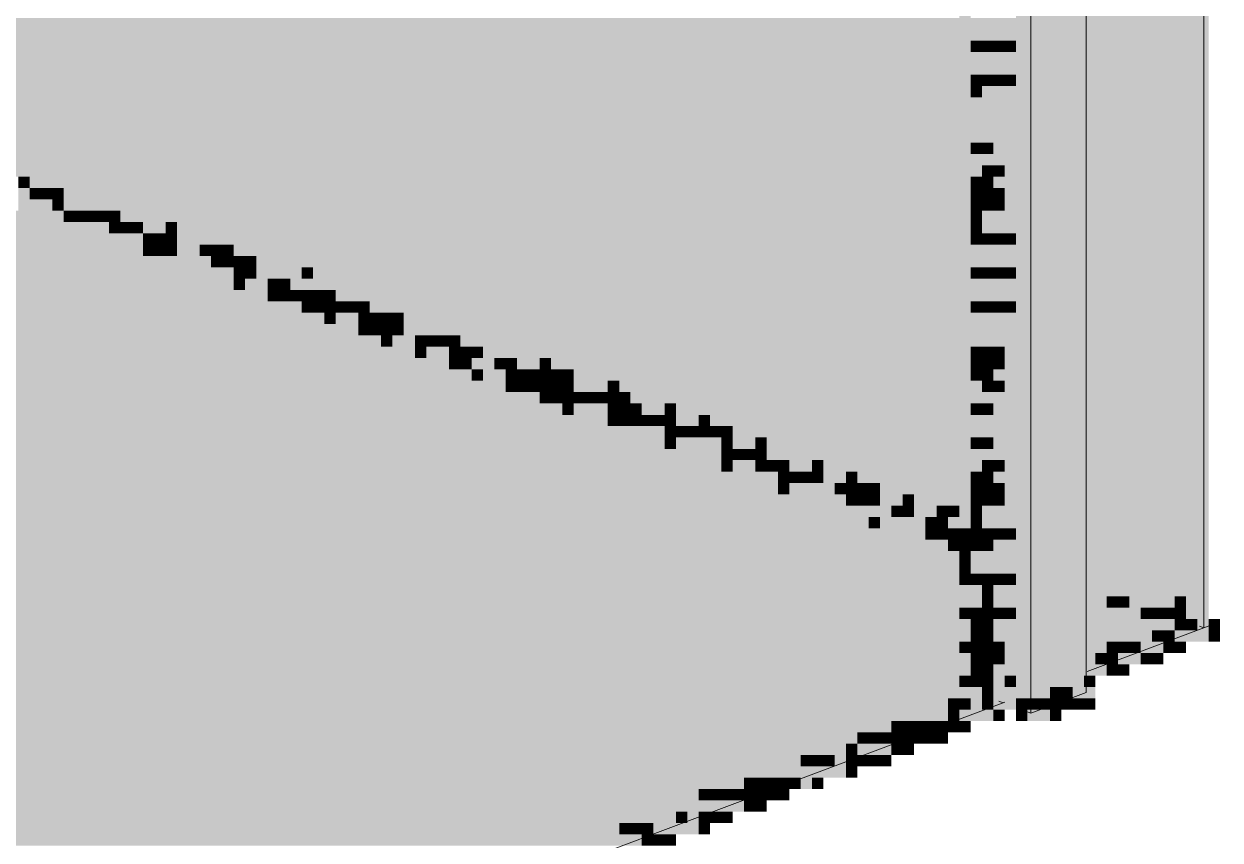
# Paper-space layout '03 3D Building and Roof' of a CAD drawing. Header units: millimetres. Extents: x 5 to 415, y 5 to 292.
# Drawn here: x 195.83 to 213.91, y 75.74 to 88.08 of the extents above; entities that cross this region are included whole.
import ezdxf

# ---------------------------------------------------------------- set-up
doc = ezdxf.new("R2010")
doc.units = ezdxf.units.MM
doc.layers.add('EXISTING', color=7, linetype='Continuous')
doc.layers.add('IMAGES', color=7, linetype='Continuous')

# ---------------------------------------------------------------- blocks, each defined once
blk = doc.blocks.new('SHEET_03')
at = {"layer": 'EXISTING', "color": 250, "lineweight": 9}
for p, q in [((213.659, 103.716), (213.659, 78.951)), ((211.881, 77.973), (211.881, 102.738)), ((211.048, 95.303), (211.048, 77.661)), ((211.899, 78.292), (213.825, 79.014)), ((213.825, 79.014), (213.763, 79.037)), ((213.659, 78.951), (213.597, 78.975)), ((211.881, 77.973), (211.048, 77.661)), ((96.251, 34.97), (210.656, 77.827)), ((210.631, 77.817), (210.562, 77.843)), ((211.048, 77.661), (210.84, 77.739))]:
    blk.add_line(p, q, dxfattribs=at)
at = {"layer": 'IMAGES', "color": 7}
for points in [[(213.393, 79.086), (213.564, 79.086), (213.393, 103.6), (213.564, 103.6)], [(213.564, 78.914), (213.736, 78.914), (213.564, 103.6), (213.736, 103.6)], [(212.193, 79.771), (213.393, 79.771), (212.193, 102.743), (213.393, 102.743)], [(211.851, 79.6), (212.022, 79.6), (211.851, 102.571), (212.022, 102.571)], [(212.022, 79.771), (212.193, 79.771), (212.022, 102.571), (212.193, 102.571)], [(211.165, 77.886), (211.337, 77.886), (211.165, 95.2), (211.337, 95.2)], [(210.822, 78.057), (210.994, 78.057), (210.822, 95.029), (210.994, 95.029)], [(210.994, 77.886), (211.165, 77.886), (210.994, 95.029), (211.165, 95.029)], [(211.337, 78.057), (211.679, 78.057), (211.337, 95.029), (211.679, 95.029)], [(211.679, 78.057), (211.851, 78.057), (211.679, 95.029), (211.851, 95.029)], [(209.966, 80.629), (210.137, 80.629), (209.966, 94.857), (210.137, 94.857)], [(192.487, 88), (209.966, 88), (192.487, 88.171), (209.966, 88.171)], [(210.137, 87.829), (210.308, 87.829), (210.137, 88.171), (210.308, 88.171)], [(210.308, 87.829), (210.48, 87.829), (210.308, 88.171), (210.48, 88.171)], [(210.48, 87.829), (210.822, 87.829), (210.48, 88.171), (210.822, 88.171)], [(192.315, 87.829), (209.966, 87.829), (192.315, 88), (209.966, 88)], [(191.801, 87.657), (209.966, 87.657), (191.801, 87.829), (209.966, 87.829)], [(210.137, 87.657), (210.308, 87.657), (210.137, 87.829), (210.308, 87.829)], [(210.308, 87.657), (210.48, 87.657), (210.308, 87.829), (210.48, 87.829)], [(210.48, 87.657), (210.651, 87.657), (210.48, 87.829), (210.651, 87.829)], [(210.651, 87.657), (210.822, 87.657), (210.651, 87.829), (210.822, 87.829)], [(191.458, 87.486), (209.966, 87.486), (191.458, 87.657), (209.966, 87.657)], [(210.137, 87.314), (210.308, 87.314), (210.137, 87.657), (210.308, 87.657)], [(210.308, 87.314), (210.48, 87.314), (210.308, 87.657), (210.48, 87.657)], [(210.48, 87.314), (210.822, 87.314), (210.48, 87.657), (210.822, 87.657)], [(191.973, 87.314), (209.966, 87.314), (191.973, 87.486), (209.966, 87.486)], [(192.315, 87.143), (209.966, 87.143), (192.315, 87.314), (209.966, 87.314)], [(192.829, 86.971), (209.966, 86.971), (192.829, 87.143), (209.966, 87.143)], [(210.137, 87.143), (210.308, 87.143), (210.137, 87.314), (210.308, 87.314)], [(210.137, 86.971), (210.308, 86.971), (210.137, 87.143), (210.308, 87.143)], [(210.308, 87.143), (210.48, 87.143), (210.308, 87.314), (210.48, 87.314)], [(210.308, 86.629), (210.48, 86.629), (210.308, 87.143), (210.48, 87.143)], [(210.48, 87.143), (210.651, 87.143), (210.48, 87.314), (210.651, 87.314)], [(210.48, 86.629), (210.822, 86.629), (210.48, 87.143), (210.822, 87.143)], [(210.651, 87.143), (210.822, 87.143), (210.651, 87.314), (210.822, 87.314)], [(193.172, 86.8), (209.966, 86.8), (193.172, 86.971), (209.966, 86.971)], [(210.137, 86.629), (210.308, 86.629), (210.137, 86.971), (210.308, 86.971)], [(193.686, 86.629), (209.966, 86.629), (193.686, 86.8), (209.966, 86.8)], [(194.2, 86.457), (209.966, 86.457), (194.2, 86.629), (209.966, 86.629)], [(210.137, 86.286), (210.308, 86.286), (210.137, 86.629), (210.308, 86.629)], [(210.308, 86.286), (210.48, 86.286), (210.308, 86.629), (210.48, 86.629)], [(210.48, 86.286), (210.651, 86.286), (210.48, 86.629), (210.651, 86.629)], [(210.651, 86.286), (210.822, 86.286), (210.651, 86.629), (210.822, 86.629)], [(194.543, 86.286), (209.966, 86.286), (194.543, 86.457), (209.966, 86.457)], [(195.057, 86.114), (209.966, 86.114), (195.057, 86.286), (209.966, 86.286)], [(210.137, 86.114), (210.308, 86.114), (210.137, 86.286), (210.308, 86.286)], [(210.308, 86.114), (210.48, 86.114), (210.308, 86.286), (210.48, 86.286)], [(210.48, 86.114), (210.822, 86.114), (210.48, 86.286), (210.822, 86.286)], [(195.571, 85.943), (209.966, 85.943), (195.571, 86.114), (209.966, 86.114)], [(210.137, 85.771), (210.308, 85.771), (210.137, 86.114), (210.308, 86.114)], [(210.308, 85.943), (210.651, 85.943), (210.308, 86.114), (210.651, 86.114)], [(210.651, 85.771), (210.822, 85.771), (210.651, 86.114), (210.822, 86.114)], [(195.571, 85.771), (195.914, 85.771), (195.571, 85.943), (195.914, 85.943)], [(195.914, 85.771), (209.966, 85.771), (195.914, 85.943), (209.966, 85.943)], [(210.308, 85.771), (210.48, 85.771), (210.308, 85.943), (210.48, 85.943)], [(210.48, 85.771), (210.651, 85.771), (210.48, 85.943), (210.651, 85.943)], [(195.743, 85.6), (195.914, 85.6), (195.743, 85.771), (195.914, 85.771)], [(195.914, 85.6), (196.428, 85.6), (195.914, 85.771), (196.428, 85.771)], [(196.428, 85.6), (209.966, 85.6), (196.428, 85.771), (209.966, 85.771)], [(210.137, 85.6), (210.308, 85.6), (210.137, 85.771), (210.308, 85.771)], [(210.308, 85.6), (210.48, 85.6), (210.308, 85.771), (210.48, 85.771)], [(210.48, 85.6), (210.822, 85.6), (210.48, 85.771), (210.822, 85.771)], [(195.743, 85.257), (195.914, 85.257), (195.743, 85.6), (195.914, 85.6)], [(195.914, 85.429), (196.085, 85.429), (195.914, 85.6), (196.085, 85.6)], [(196.085, 85.429), (196.257, 85.429), (196.085, 85.6), (196.257, 85.6)], [(196.257, 85.429), (196.428, 85.429), (196.257, 85.6), (196.428, 85.6)], [(196.428, 85.429), (196.771, 85.429), (196.428, 85.6), (196.771, 85.6)], [(196.771, 85.429), (209.966, 85.429), (196.771, 85.6), (209.966, 85.6)], [(210.137, 85.429), (210.308, 85.429), (210.137, 85.6), (210.308, 85.6)], [(210.308, 85.429), (210.48, 85.429), (210.308, 85.6), (210.48, 85.6)], [(210.48, 85.429), (210.651, 85.429), (210.48, 85.6), (210.651, 85.6)], [(210.651, 85.257), (210.822, 85.257), (210.651, 85.6), (210.822, 85.6)], [(195.914, 85.257), (196.257, 85.257), (195.914, 85.429), (196.257, 85.429)], [(196.257, 85.257), (196.428, 85.257), (196.257, 85.429), (196.428, 85.429)], [(196.428, 85.257), (196.771, 85.257), (196.428, 85.429), (196.771, 85.429)], [(196.771, 85.257), (197.285, 85.257), (196.771, 85.429), (197.285, 85.429)], [(197.285, 85.257), (209.966, 85.257), (197.285, 85.429), (209.966, 85.429)], [(210.137, 85.257), (210.308, 85.257), (210.137, 85.429), (210.308, 85.429)], [(210.308, 85.257), (210.48, 85.257), (210.308, 85.429), (210.48, 85.429)], [(210.48, 85.257), (210.651, 85.257), (210.48, 85.429), (210.651, 85.429)], [(185.118, 85.086), (196.428, 85.086), (185.118, 85.257), (196.428, 85.257)], [(196.428, 85.086), (196.599, 85.086), (196.428, 85.257), (196.599, 85.257)], [(196.599, 85.086), (196.771, 85.086), (196.599, 85.257), (196.771, 85.257)], [(196.771, 85.086), (196.942, 85.086), (196.771, 85.257), (196.942, 85.257)], [(196.942, 85.086), (197.113, 85.086), (196.942, 85.257), (197.113, 85.257)], [(197.113, 85.086), (197.285, 85.086), (197.113, 85.257), (197.285, 85.257)], [(197.285, 85.086), (197.627, 85.086), (197.285, 85.257), (197.627, 85.257)], [(197.627, 85.086), (197.97, 85.086), (197.627, 85.257), (197.97, 85.257)], [(197.97, 85.086), (209.966, 85.086), (197.97, 85.257), (209.966, 85.257)], [(210.137, 85.086), (210.308, 85.086), (210.137, 85.257), (210.308, 85.257)], [(210.308, 84.914), (210.48, 84.914), (210.308, 85.257), (210.48, 85.257)], [(210.48, 84.914), (210.822, 84.914), (210.48, 85.257), (210.822, 85.257)], [(184.775, 84.914), (196.771, 84.914), (184.775, 85.086), (196.771, 85.086)], [(196.771, 84.914), (197.113, 84.914), (196.771, 85.086), (197.113, 85.086)], [(197.113, 84.914), (197.285, 84.914), (197.113, 85.086), (197.285, 85.086)], [(197.285, 84.914), (197.456, 84.914), (197.285, 85.086), (197.456, 85.086)], [(197.456, 84.914), (197.627, 84.914), (197.456, 85.086), (197.627, 85.086)], [(197.627, 84.914), (197.97, 84.914), (197.627, 85.086), (197.97, 85.086)], [(197.97, 84.914), (198.142, 84.914), (197.97, 85.086), (198.142, 85.086)], [(198.142, 84.914), (209.966, 84.914), (198.142, 85.086), (209.966, 85.086)], [(210.137, 84.914), (210.308, 84.914), (210.137, 85.086), (210.308, 85.086)], [(184.261, 84.743), (197.285, 84.743), (184.261, 84.914), (197.285, 84.914)], [(197.285, 84.743), (197.627, 84.743), (197.285, 84.914), (197.627, 84.914)], [(197.627, 84.743), (197.799, 84.743), (197.627, 84.914), (197.799, 84.914)], [(197.799, 84.743), (197.97, 84.743), (197.799, 84.914), (197.97, 84.914)], [(197.97, 84.743), (198.142, 84.743), (197.97, 84.914), (198.142, 84.914)], [(198.142, 84.743), (198.827, 84.743), (198.142, 84.914), (198.827, 84.914)], [(198.827, 84.743), (209.966, 84.743), (198.827, 84.914), (209.966, 84.914)], [(210.137, 84.743), (210.308, 84.743), (210.137, 84.914), (210.308, 84.914)], [(210.308, 84.743), (210.48, 84.743), (210.308, 84.914), (210.48, 84.914)], [(210.48, 84.743), (210.651, 84.743), (210.48, 84.914), (210.651, 84.914)], [(210.651, 84.743), (210.822, 84.743), (210.651, 84.914), (210.822, 84.914)], [(183.747, 84.571), (197.627, 84.571), (183.747, 84.743), (197.627, 84.743)], [(197.627, 84.571), (197.799, 84.571), (197.627, 84.743), (197.799, 84.743)], [(197.799, 84.571), (197.97, 84.571), (197.799, 84.743), (197.97, 84.743)], [(197.97, 84.571), (198.142, 84.571), (197.97, 84.743), (198.142, 84.743)], [(198.142, 84.571), (198.484, 84.571), (198.142, 84.743), (198.484, 84.743)], [(198.484, 84.571), (198.656, 84.571), (198.484, 84.743), (198.656, 84.743)], [(198.656, 84.571), (198.827, 84.571), (198.656, 84.743), (198.827, 84.743)], [(198.827, 84.571), (198.998, 84.571), (198.827, 84.743), (198.998, 84.743)], [(198.998, 84.571), (209.966, 84.571), (198.998, 84.743), (209.966, 84.743)], [(210.137, 84.4), (210.308, 84.4), (210.137, 84.743), (210.308, 84.743)], [(210.308, 84.4), (210.48, 84.4), (210.308, 84.743), (210.48, 84.743)], [(210.48, 84.4), (210.822, 84.4), (210.48, 84.743), (210.822, 84.743)], [(183.404, 84.4), (198.142, 84.4), (183.404, 84.571), (198.142, 84.571)], [(198.142, 84.4), (198.656, 84.4), (198.142, 84.571), (198.656, 84.571)], [(198.656, 84.4), (198.827, 84.4), (198.656, 84.571), (198.827, 84.571)], [(198.827, 84.4), (198.998, 84.4), (198.827, 84.571), (198.998, 84.571)], [(198.998, 84.4), (199.17, 84.4), (198.998, 84.571), (199.17, 84.571)], [(199.17, 84.4), (199.341, 84.4), (199.17, 84.571), (199.341, 84.571)], [(199.341, 84.4), (199.684, 84.4), (199.341, 84.571), (199.684, 84.571)], [(199.684, 84.4), (209.966, 84.4), (199.684, 84.571), (209.966, 84.571)], [(182.89, 84.229), (198.656, 84.229), (182.89, 84.4), (198.656, 84.4)], [(198.656, 84.229), (198.998, 84.229), (198.656, 84.4), (198.998, 84.4)], [(198.998, 84.229), (199.17, 84.229), (198.998, 84.4), (199.17, 84.4)], [(199.17, 84.229), (199.341, 84.229), (199.17, 84.4), (199.341, 84.4)], [(199.341, 84.229), (199.684, 84.229), (199.341, 84.4), (199.684, 84.4)], [(199.684, 84.229), (200.027, 84.229), (199.684, 84.4), (200.027, 84.4)], [(200.027, 84.229), (200.198, 84.229), (200.027, 84.4), (200.198, 84.4)], [(200.198, 84.229), (209.966, 84.229), (200.198, 84.4), (209.966, 84.4)], [(210.137, 84.229), (210.308, 84.229), (210.137, 84.4), (210.308, 84.4)], [(210.308, 84.229), (210.48, 84.229), (210.308, 84.4), (210.48, 84.4)], [(210.48, 84.229), (210.651, 84.229), (210.48, 84.4), (210.651, 84.4)], [(210.651, 84.229), (210.822, 84.229), (210.651, 84.4), (210.822, 84.4)], [(182.376, 84.057), (198.998, 84.057), (182.376, 84.229), (198.998, 84.229)], [(198.998, 84.057), (199.17, 84.057), (198.998, 84.229), (199.17, 84.229)], [(199.17, 84.057), (199.512, 84.057), (199.17, 84.229), (199.512, 84.229)], [(199.512, 84.057), (199.684, 84.057), (199.512, 84.229), (199.684, 84.229)], [(199.684, 84.057), (199.855, 84.057), (199.684, 84.229), (199.855, 84.229)], [(199.855, 84.057), (200.198, 84.057), (199.855, 84.229), (200.198, 84.229)], [(200.198, 84.057), (200.541, 84.057), (200.198, 84.229), (200.541, 84.229)], [(200.541, 84.057), (209.966, 84.057), (200.541, 84.229), (209.966, 84.229)], [(210.137, 83.886), (210.308, 83.886), (210.137, 84.229), (210.308, 84.229)], [(210.308, 83.886), (210.48, 83.886), (210.308, 84.229), (210.48, 84.229)], [(210.48, 83.886), (210.822, 83.886), (210.48, 84.229), (210.822, 84.229)], [(181.348, 83.714), (200.027, 83.714), (181.348, 83.886), (200.027, 83.886)], [(182.033, 83.886), (199.512, 83.886), (182.033, 84.057), (199.512, 84.057)], [(199.512, 83.886), (199.684, 83.886), (199.512, 84.057), (199.684, 84.057)], [(199.684, 83.886), (199.855, 83.886), (199.684, 84.057), (199.855, 84.057)], [(199.855, 83.886), (200.027, 83.886), (199.855, 84.057), (200.027, 84.057)], [(200.027, 83.886), (200.198, 83.886), (200.027, 84.057), (200.198, 84.057)], [(200.027, 83.714), (200.198, 83.714), (200.027, 83.886), (200.198, 83.886)], [(200.198, 83.886), (200.369, 83.886), (200.198, 84.057), (200.369, 84.057)], [(200.198, 83.714), (200.369, 83.714), (200.198, 83.886), (200.369, 83.886)], [(200.369, 83.886), (200.541, 83.886), (200.369, 84.057), (200.541, 84.057)], [(200.369, 83.714), (200.541, 83.714), (200.369, 83.886), (200.541, 83.886)], [(200.541, 83.886), (201.055, 83.886), (200.541, 84.057), (201.055, 84.057)], [(200.541, 83.714), (200.712, 83.714), (200.541, 83.886), (200.712, 83.886)], [(200.712, 83.714), (200.883, 83.714), (200.712, 83.886), (200.883, 83.886)], [(200.883, 83.714), (201.055, 83.714), (200.883, 83.886), (201.055, 83.886)], [(201.055, 83.886), (209.966, 83.886), (201.055, 84.057), (209.966, 84.057)], [(201.055, 83.714), (201.397, 83.714), (201.055, 83.886), (201.397, 83.886)], [(201.397, 83.714), (209.966, 83.714), (201.397, 83.886), (209.966, 83.886)], [(210.137, 83.714), (210.308, 83.714), (210.137, 83.886), (210.308, 83.886)], [(210.308, 83.714), (210.48, 83.714), (210.308, 83.886), (210.48, 83.886)], [(210.48, 83.714), (210.651, 83.714), (210.48, 83.886), (210.651, 83.886)], [(210.651, 83.714), (210.822, 83.714), (210.651, 83.886), (210.822, 83.886)], [(181.177, 83.543), (200.369, 83.543), (181.177, 83.714), (200.369, 83.714)], [(200.369, 83.543), (200.541, 83.543), (200.369, 83.714), (200.541, 83.714)], [(200.541, 83.543), (200.883, 83.543), (200.541, 83.714), (200.883, 83.714)], [(200.883, 83.543), (201.055, 83.543), (200.883, 83.714), (201.055, 83.714)], [(201.055, 83.543), (201.226, 83.543), (201.055, 83.714), (201.226, 83.714)], [(201.226, 83.543), (201.397, 83.543), (201.226, 83.714), (201.397, 83.714)], [(201.397, 83.543), (201.569, 83.543), (201.397, 83.714), (201.569, 83.714)], [(201.569, 83.543), (201.912, 83.543), (201.569, 83.714), (201.912, 83.714)], [(201.912, 83.543), (209.966, 83.543), (201.912, 83.714), (209.966, 83.714)], [(210.137, 83.2), (210.308, 83.2), (210.137, 83.714), (210.308, 83.714)], [(210.308, 83.2), (210.48, 83.2), (210.308, 83.714), (210.48, 83.714)], [(210.48, 83.2), (210.822, 83.2), (210.48, 83.714), (210.822, 83.714)], [(180.491, 83.371), (200.883, 83.371), (180.491, 83.543), (200.883, 83.543)], [(200.883, 83.371), (201.055, 83.371), (200.883, 83.543), (201.055, 83.543)], [(201.055, 83.371), (201.226, 83.371), (201.055, 83.543), (201.226, 83.543)], [(201.226, 83.371), (201.397, 83.371), (201.226, 83.543), (201.397, 83.543)], [(201.397, 83.371), (201.569, 83.371), (201.397, 83.543), (201.569, 83.543)], [(201.569, 83.371), (201.912, 83.371), (201.569, 83.543), (201.912, 83.543)], [(201.912, 83.371), (202.426, 83.371), (201.912, 83.543), (202.426, 83.543)], [(202.426, 83.371), (209.966, 83.371), (202.426, 83.543), (209.966, 83.543)], [(180.148, 83.2), (201.226, 83.2), (180.148, 83.371), (201.226, 83.371)], [(201.226, 83.2), (201.397, 83.2), (201.226, 83.371), (201.397, 83.371)], [(201.397, 83.2), (201.74, 83.2), (201.397, 83.371), (201.74, 83.371)], [(201.74, 83.2), (201.912, 83.2), (201.74, 83.371), (201.912, 83.371)], [(201.912, 83.2), (202.083, 83.2), (201.912, 83.371), (202.083, 83.371)], [(202.083, 83.2), (202.254, 83.2), (202.083, 83.371), (202.254, 83.371)], [(202.254, 83.2), (202.426, 83.2), (202.254, 83.371), (202.426, 83.371)], [(202.426, 83.2), (202.768, 83.2), (202.426, 83.371), (202.768, 83.371)], [(202.768, 83.2), (209.966, 83.2), (202.768, 83.371), (209.966, 83.371)], [(179.634, 83.029), (201.74, 83.029), (179.634, 83.2), (201.74, 83.2)], [(201.74, 83.029), (201.912, 83.029), (201.74, 83.2), (201.912, 83.2)], [(201.912, 83.029), (202.254, 83.029), (201.912, 83.2), (202.254, 83.2)], [(202.254, 83.029), (202.426, 83.029), (202.254, 83.2), (202.426, 83.2)], [(202.426, 83.029), (202.597, 83.029), (202.426, 83.2), (202.597, 83.2)], [(202.597, 83.029), (202.768, 83.029), (202.597, 83.2), (202.768, 83.2)], [(202.768, 83.029), (203.282, 83.029), (202.768, 83.2), (203.282, 83.2)], [(203.282, 83.029), (209.966, 83.029), (203.282, 83.2), (209.966, 83.2)], [(210.137, 83.029), (210.308, 83.029), (210.137, 83.2), (210.308, 83.2)], [(210.308, 83.029), (210.48, 83.029), (210.308, 83.2), (210.48, 83.2)], [(210.48, 83.029), (210.651, 83.029), (210.48, 83.2), (210.651, 83.2)], [(210.651, 82.857), (210.822, 82.857), (210.651, 83.2), (210.822, 83.2)], [(179.12, 82.857), (202.254, 82.857), (179.12, 83.029), (202.254, 83.029)], [(202.254, 82.857), (202.426, 82.857), (202.254, 83.029), (202.426, 83.029)], [(202.426, 82.857), (202.597, 82.857), (202.426, 83.029), (202.597, 83.029)], [(202.597, 82.857), (202.94, 82.857), (202.597, 83.029), (202.94, 83.029)], [(202.94, 82.857), (203.111, 82.857), (202.94, 83.029), (203.111, 83.029)], [(203.111, 82.857), (203.282, 82.857), (203.111, 83.029), (203.282, 83.029)], [(203.282, 82.857), (203.625, 82.857), (203.282, 83.029), (203.625, 83.029)], [(203.625, 82.857), (203.797, 82.857), (203.625, 83.029), (203.797, 83.029)], [(203.797, 82.857), (209.966, 82.857), (203.797, 83.029), (209.966, 83.029)], [(210.137, 82.857), (210.308, 82.857), (210.137, 83.029), (210.308, 83.029)], [(210.308, 82.857), (210.48, 82.857), (210.308, 83.029), (210.48, 83.029)], [(210.48, 82.857), (210.651, 82.857), (210.48, 83.029), (210.651, 83.029)], [(178.778, 82.686), (202.597, 82.686), (178.778, 82.857), (202.597, 82.857)], [(202.597, 82.686), (202.768, 82.686), (202.597, 82.857), (202.768, 82.857)], [(202.768, 82.686), (203.111, 82.686), (202.768, 82.857), (203.111, 82.857)], [(203.111, 82.686), (203.282, 82.686), (203.111, 82.857), (203.282, 82.857)], [(203.282, 82.686), (203.454, 82.686), (203.282, 82.857), (203.454, 82.857)], [(203.454, 82.686), (203.625, 82.686), (203.454, 82.857), (203.625, 82.857)], [(203.625, 82.686), (203.797, 82.686), (203.625, 82.857), (203.797, 82.857)], [(203.797, 82.686), (203.968, 82.686), (203.797, 82.857), (203.968, 82.857)], [(203.968, 82.686), (204.139, 82.686), (203.968, 82.857), (204.139, 82.857)], [(204.139, 82.686), (209.966, 82.686), (204.139, 82.857), (209.966, 82.857)], [(210.137, 82.686), (210.308, 82.686), (210.137, 82.857), (210.308, 82.857)], [(210.308, 82.686), (210.48, 82.686), (210.308, 82.857), (210.48, 82.857)], [(210.48, 82.686), (210.822, 82.686), (210.48, 82.857), (210.822, 82.857)], [(178.263, 82.514), (203.111, 82.514), (178.263, 82.686), (203.111, 82.686)], [(203.111, 82.514), (203.282, 82.514), (203.111, 82.686), (203.282, 82.686)], [(203.282, 82.514), (203.454, 82.514), (203.282, 82.686), (203.454, 82.686)], [(203.454, 82.514), (203.625, 82.514), (203.454, 82.686), (203.625, 82.686)], [(203.625, 82.514), (203.797, 82.514), (203.625, 82.686), (203.797, 82.686)], [(203.797, 82.514), (203.968, 82.514), (203.797, 82.686), (203.968, 82.686)], [(203.968, 82.514), (204.139, 82.514), (203.968, 82.686), (204.139, 82.686)], [(204.139, 82.514), (204.653, 82.514), (204.139, 82.686), (204.653, 82.686)], [(204.653, 82.514), (204.825, 82.514), (204.653, 82.686), (204.825, 82.686)], [(204.825, 82.514), (209.966, 82.514), (204.825, 82.686), (209.966, 82.686)], [(210.137, 82.343), (210.308, 82.343), (210.137, 82.686), (210.308, 82.686)], [(210.308, 82.514), (210.48, 82.514), (210.308, 82.686), (210.48, 82.686)], [(210.48, 82.514), (210.651, 82.514), (210.48, 82.686), (210.651, 82.686)], [(210.651, 82.343), (210.822, 82.343), (210.651, 82.686), (210.822, 82.686)], [(177.749, 82.343), (203.625, 82.343), (177.749, 82.514), (203.625, 82.514)], [(203.625, 82.343), (203.797, 82.343), (203.625, 82.514), (203.797, 82.514)], [(203.797, 82.343), (203.968, 82.343), (203.797, 82.514), (203.968, 82.514)], [(203.968, 82.343), (204.139, 82.343), (203.968, 82.514), (204.139, 82.514)], [(204.139, 82.343), (204.311, 82.343), (204.139, 82.514), (204.311, 82.514)], [(204.311, 82.343), (204.482, 82.343), (204.311, 82.514), (204.482, 82.514)], [(204.482, 82.343), (204.653, 82.343), (204.482, 82.514), (204.653, 82.514)], [(204.653, 82.343), (204.825, 82.343), (204.653, 82.514), (204.825, 82.514)], [(204.825, 82.343), (204.996, 82.343), (204.825, 82.514), (204.996, 82.514)], [(204.996, 82.343), (209.966, 82.343), (204.996, 82.514), (209.966, 82.514)], [(210.308, 82.343), (210.651, 82.343), (210.308, 82.514), (210.651, 82.514)], [(177.407, 82.171), (203.968, 82.171), (177.407, 82.343), (203.968, 82.343)], [(203.968, 82.171), (204.139, 82.171), (203.968, 82.343), (204.139, 82.343)], [(204.139, 82.171), (204.653, 82.171), (204.139, 82.343), (204.653, 82.343)], [(204.653, 82.171), (204.825, 82.171), (204.653, 82.343), (204.825, 82.343)], [(204.825, 82.171), (204.996, 82.171), (204.825, 82.343), (204.996, 82.343)], [(204.996, 82.171), (205.167, 82.171), (204.996, 82.343), (205.167, 82.343)], [(205.167, 82.171), (205.51, 82.171), (205.167, 82.343), (205.51, 82.343)], [(205.51, 82.171), (205.682, 82.171), (205.51, 82.343), (205.682, 82.343)], [(205.682, 82.171), (209.966, 82.171), (205.682, 82.343), (209.966, 82.343)], [(210.137, 82.171), (210.308, 82.171), (210.137, 82.343), (210.308, 82.343)], [(210.308, 82.171), (210.48, 82.171), (210.308, 82.343), (210.48, 82.343)], [(210.48, 82.171), (210.822, 82.171), (210.48, 82.343), (210.822, 82.343)], [(176.893, 82), (204.653, 82), (176.893, 82.171), (204.653, 82.171)], [(204.653, 82), (204.825, 82), (204.653, 82.171), (204.825, 82.171)], [(204.825, 82), (204.996, 82), (204.825, 82.171), (204.996, 82.171)], [(204.996, 82), (205.167, 82), (204.996, 82.171), (205.167, 82.171)], [(205.167, 82), (205.339, 82), (205.167, 82.171), (205.339, 82.171)], [(205.339, 82), (205.51, 82), (205.339, 82.171), (205.51, 82.171)], [(205.51, 82), (205.682, 82), (205.51, 82.171), (205.682, 82.171)], [(205.682, 82), (206.024, 82), (205.682, 82.171), (206.024, 82.171)], [(206.024, 82), (206.196, 82), (206.024, 82.171), (206.196, 82.171)], [(206.196, 82), (209.966, 82), (206.196, 82.171), (209.966, 82.171)], [(210.137, 81.829), (210.308, 81.829), (210.137, 82.171), (210.308, 82.171)], [(210.308, 81.829), (210.48, 81.829), (210.308, 82.171), (210.48, 82.171)], [(210.48, 81.829), (210.651, 81.829), (210.48, 82.171), (210.651, 82.171)], [(210.651, 81.829), (210.822, 81.829), (210.651, 82.171), (210.822, 82.171)], [(176.55, 81.829), (204.825, 81.829), (176.55, 82), (204.825, 82)], [(204.825, 81.829), (205.167, 81.829), (204.825, 82), (205.167, 82)], [(205.167, 81.829), (205.51, 81.829), (205.167, 82), (205.51, 82)], [(205.51, 81.829), (205.682, 81.829), (205.51, 82), (205.682, 82)], [(205.682, 81.829), (205.853, 81.829), (205.682, 82), (205.853, 82)], [(205.853, 81.829), (206.024, 81.829), (205.853, 82), (206.024, 82)], [(206.024, 81.829), (206.196, 81.829), (206.024, 82), (206.196, 82)], [(206.196, 81.829), (206.367, 81.829), (206.196, 82), (206.367, 82)], [(206.367, 81.829), (206.538, 81.829), (206.367, 82), (206.538, 82)], [(206.538, 81.829), (209.966, 81.829), (206.538, 82), (209.966, 82)], [(176.036, 81.657), (205.51, 81.657), (176.036, 81.829), (205.51, 81.829)], [(205.51, 81.657), (205.682, 81.657), (205.51, 81.829), (205.682, 81.829)], [(205.682, 81.657), (206.024, 81.657), (205.682, 81.829), (206.024, 81.829)], [(206.024, 81.657), (206.367, 81.657), (206.024, 81.829), (206.367, 81.829)], [(206.367, 81.657), (206.538, 81.657), (206.367, 81.829), (206.538, 81.829)], [(206.538, 81.657), (206.881, 81.657), (206.538, 81.829), (206.881, 81.829)], [(206.881, 81.657), (207.052, 81.657), (206.881, 81.829), (207.052, 81.829)], [(207.052, 81.657), (209.966, 81.657), (207.052, 81.829), (209.966, 81.829)], [(210.137, 81.657), (210.308, 81.657), (210.137, 81.829), (210.308, 81.829)], [(210.308, 81.657), (210.48, 81.657), (210.308, 81.829), (210.48, 81.829)], [(210.48, 81.657), (210.822, 81.657), (210.48, 81.829), (210.822, 81.829)], [(175.35, 81.486), (206.024, 81.486), (175.35, 81.657), (206.024, 81.657)], [(206.024, 81.486), (206.367, 81.486), (206.024, 81.657), (206.367, 81.657)], [(206.367, 81.486), (206.538, 81.486), (206.367, 81.657), (206.538, 81.657)], [(206.538, 81.486), (206.71, 81.486), (206.538, 81.657), (206.71, 81.657)], [(206.71, 81.486), (206.881, 81.486), (206.71, 81.657), (206.881, 81.657)], [(206.881, 81.486), (207.052, 81.486), (206.881, 81.657), (207.052, 81.657)], [(207.052, 81.486), (207.395, 81.486), (207.052, 81.657), (207.395, 81.657)], [(207.395, 81.486), (209.966, 81.486), (207.395, 81.657), (209.966, 81.657)], [(210.137, 81.314), (210.308, 81.314), (210.137, 81.657), (210.308, 81.657)], [(210.308, 81.486), (210.651, 81.486), (210.308, 81.657), (210.651, 81.657)], [(210.651, 81.314), (210.822, 81.314), (210.651, 81.657), (210.822, 81.657)], [(175.179, 81.314), (206.367, 81.314), (175.179, 81.486), (206.367, 81.486)], [(206.367, 81.314), (206.538, 81.314), (206.367, 81.486), (206.538, 81.486)], [(206.538, 81.314), (206.881, 81.314), (206.538, 81.486), (206.881, 81.486)], [(206.881, 81.314), (207.052, 81.314), (206.881, 81.486), (207.052, 81.486)], [(207.052, 81.314), (207.224, 81.314), (207.052, 81.486), (207.224, 81.486)], [(207.224, 81.314), (207.395, 81.314), (207.224, 81.486), (207.395, 81.486)], [(207.395, 81.314), (207.738, 81.314), (207.395, 81.486), (207.738, 81.486)], [(207.738, 81.314), (207.909, 81.314), (207.738, 81.486), (207.909, 81.486)], [(207.909, 81.314), (209.966, 81.314), (207.909, 81.486), (209.966, 81.486)], [(210.308, 81.314), (210.48, 81.314), (210.308, 81.486), (210.48, 81.486)], [(210.48, 81.314), (210.651, 81.314), (210.48, 81.486), (210.651, 81.486)], [(174.493, 81.143), (206.881, 81.143), (174.493, 81.314), (206.881, 81.314)], [(206.881, 81.143), (207.224, 81.143), (206.881, 81.314), (207.224, 81.314)], [(207.224, 81.143), (207.395, 81.143), (207.224, 81.314), (207.395, 81.314)], [(207.395, 81.143), (207.567, 81.143), (207.395, 81.314), (207.567, 81.314)], [(207.567, 81.143), (207.738, 81.143), (207.567, 81.314), (207.738, 81.314)], [(207.738, 81.143), (207.909, 81.143), (207.738, 81.314), (207.909, 81.314)], [(207.909, 81.143), (208.252, 81.143), (207.909, 81.314), (208.252, 81.314)], [(208.252, 81.143), (208.423, 81.143), (208.252, 81.314), (208.423, 81.314)], [(208.423, 81.143), (209.966, 81.143), (208.423, 81.314), (209.966, 81.314)], [(210.137, 81.143), (210.308, 81.143), (210.137, 81.314), (210.308, 81.314)], [(210.308, 81.143), (210.48, 81.143), (210.308, 81.314), (210.48, 81.314)], [(210.48, 81.143), (210.822, 81.143), (210.48, 81.314), (210.822, 81.314)], [(174.322, 80.971), (207.224, 80.971), (174.322, 81.143), (207.224, 81.143)], [(207.224, 80.971), (207.395, 80.971), (207.224, 81.143), (207.395, 81.143)], [(207.395, 80.971), (207.738, 80.971), (207.395, 81.143), (207.738, 81.143)], [(207.738, 80.971), (208.081, 80.971), (207.738, 81.143), (208.081, 81.143)], [(208.081, 80.971), (208.252, 80.971), (208.081, 81.143), (208.252, 81.143)], [(208.252, 80.971), (208.423, 80.971), (208.252, 81.143), (208.423, 81.143)], [(208.423, 80.971), (208.595, 80.971), (208.423, 81.143), (208.595, 81.143)], [(208.595, 80.971), (208.766, 80.971), (208.595, 81.143), (208.766, 81.143)], [(208.766, 80.971), (209.966, 80.971), (208.766, 81.143), (209.966, 81.143)], [(210.137, 80.971), (210.308, 80.971), (210.137, 81.143), (210.308, 81.143)], [(210.308, 80.971), (210.48, 80.971), (210.308, 81.143), (210.48, 81.143)], [(210.48, 80.971), (210.651, 80.971), (210.48, 81.143), (210.651, 81.143)], [(210.651, 80.8), (210.822, 80.8), (210.651, 81.143), (210.822, 81.143)], [(173.637, 80.8), (207.738, 80.8), (173.637, 80.971), (207.738, 80.971)], [(207.738, 80.8), (208.252, 80.8), (207.738, 80.971), (208.252, 80.971)], [(208.252, 80.8), (208.423, 80.8), (208.252, 80.971), (208.423, 80.971)], [(208.423, 80.8), (208.595, 80.8), (208.423, 80.971), (208.595, 80.971)], [(208.595, 80.8), (208.766, 80.8), (208.595, 80.971), (208.766, 80.971)], [(208.766, 80.8), (209.109, 80.8), (208.766, 80.971), (209.109, 80.971)], [(209.109, 80.8), (209.28, 80.8), (209.109, 80.971), (209.28, 80.971)], [(209.28, 80.8), (209.966, 80.8), (209.28, 80.971), (209.966, 80.971)], [(210.137, 80.8), (210.308, 80.8), (210.137, 80.971), (210.308, 80.971)], [(210.308, 80.8), (210.48, 80.8), (210.308, 80.971), (210.48, 80.971)], [(210.48, 80.8), (210.651, 80.8), (210.48, 80.971), (210.651, 80.971)], [(173.123, 80.629), (208.252, 80.629), (173.123, 80.8), (208.252, 80.8)], [(208.252, 80.629), (208.595, 80.629), (208.252, 80.8), (208.595, 80.8)], [(208.595, 80.629), (208.937, 80.629), (208.595, 80.8), (208.937, 80.8)], [(208.937, 80.629), (209.109, 80.629), (208.937, 80.8), (209.109, 80.8)], [(209.109, 80.629), (209.28, 80.629), (209.109, 80.8), (209.28, 80.8)], [(209.28, 80.629), (209.623, 80.629), (209.28, 80.8), (209.623, 80.8)], [(209.623, 80.629), (209.794, 80.629), (209.623, 80.8), (209.794, 80.8)], [(209.794, 80.629), (209.966, 80.629), (209.794, 80.8), (209.966, 80.8)], [(210.137, 80.629), (210.308, 80.629), (210.137, 80.8), (210.308, 80.8)], [(210.308, 80.457), (210.48, 80.457), (210.308, 80.8), (210.48, 80.8)], [(210.48, 80.457), (210.822, 80.457), (210.48, 80.8), (210.822, 80.8)], [(172.266, 80.286), (209.109, 80.286), (172.266, 80.457), (209.109, 80.457)], [(172.78, 80.457), (208.595, 80.457), (172.78, 80.629), (208.595, 80.629)], [(208.595, 80.457), (208.766, 80.457), (208.595, 80.629), (208.766, 80.629)], [(208.766, 80.457), (209.109, 80.457), (208.766, 80.629), (209.109, 80.629)], [(209.109, 80.457), (209.452, 80.457), (209.109, 80.629), (209.452, 80.629)], [(209.109, 80.286), (209.452, 80.286), (209.109, 80.457), (209.452, 80.457)], [(209.452, 80.457), (209.623, 80.457), (209.452, 80.629), (209.623, 80.629)], [(209.452, 80.286), (209.623, 80.286), (209.452, 80.457), (209.623, 80.457)], [(209.623, 80.457), (209.794, 80.457), (209.623, 80.629), (209.794, 80.629)], [(209.623, 80.286), (209.794, 80.286), (209.623, 80.457), (209.794, 80.457)], [(209.794, 80.457), (210.137, 80.457), (209.794, 80.629), (210.137, 80.629)], [(209.794, 80.286), (209.966, 80.286), (209.794, 80.457), (209.966, 80.457)], [(209.966, 80.286), (210.137, 80.286), (209.966, 80.457), (210.137, 80.457)], [(210.137, 80.457), (210.308, 80.457), (210.137, 80.629), (210.308, 80.629)], [(210.137, 80.286), (210.308, 80.286), (210.137, 80.457), (210.308, 80.457)], [(210.308, 80.286), (210.48, 80.286), (210.308, 80.457), (210.48, 80.457)], [(210.48, 80.286), (210.651, 80.286), (210.48, 80.457), (210.651, 80.457)], [(210.651, 80.286), (210.822, 80.286), (210.651, 80.457), (210.822, 80.457)], [(171.923, 80.114), (209.452, 80.114), (171.923, 80.286), (209.452, 80.286)], [(209.452, 80.114), (209.794, 80.114), (209.452, 80.286), (209.794, 80.286)], [(209.794, 80.114), (209.966, 80.114), (209.794, 80.286), (209.966, 80.286)], [(209.966, 80.114), (210.137, 80.114), (209.966, 80.286), (210.137, 80.286)], [(210.137, 80.114), (210.308, 80.114), (210.137, 80.286), (210.308, 80.286)], [(210.308, 80.114), (210.48, 80.114), (210.308, 80.286), (210.48, 80.286)], [(210.48, 79.771), (210.822, 79.771), (210.48, 80.286), (210.822, 80.286)], [(171.409, 79.943), (209.966, 79.943), (171.409, 80.114), (209.966, 80.114)], [(209.966, 79.943), (210.137, 79.943), (209.966, 80.114), (210.137, 80.114)], [(210.137, 79.771), (210.308, 79.771), (210.137, 80.114), (210.308, 80.114)], [(210.308, 79.771), (210.48, 79.771), (210.308, 80.114), (210.48, 80.114)], [(170.895, 79.771), (209.966, 79.771), (170.895, 79.943), (209.966, 79.943)], [(209.966, 79.771), (210.137, 79.771), (209.966, 79.943), (210.137, 79.943)], [(170.552, 79.6), (209.966, 79.6), (170.552, 79.771), (209.966, 79.771)], [(209.966, 79.6), (210.137, 79.6), (209.966, 79.771), (210.137, 79.771)], [(210.137, 79.6), (210.308, 79.6), (210.137, 79.771), (210.308, 79.771)], [(210.308, 79.6), (210.48, 79.6), (210.308, 79.771), (210.48, 79.771)], [(210.48, 79.6), (210.651, 79.6), (210.48, 79.771), (210.651, 79.771)], [(210.651, 79.6), (210.822, 79.6), (210.651, 79.771), (210.822, 79.771)], [(212.022, 79.6), (212.365, 79.6), (212.022, 79.771), (212.365, 79.771)], [(212.365, 79.6), (213.393, 79.6), (212.365, 79.771), (213.393, 79.771)], [(170.038, 79.429), (209.966, 79.429), (170.038, 79.6), (209.966, 79.6)], [(209.966, 79.257), (210.137, 79.257), (209.966, 79.6), (210.137, 79.6)], [(210.137, 79.257), (210.308, 79.257), (210.137, 79.6), (210.308, 79.6)], [(210.308, 79.429), (210.48, 79.429), (210.308, 79.6), (210.48, 79.6)], [(210.48, 79.257), (210.822, 79.257), (210.48, 79.6), (210.822, 79.6)], [(211.851, 79.429), (212.365, 79.429), (211.851, 79.6), (212.365, 79.6)], [(212.365, 79.429), (212.879, 79.429), (212.365, 79.6), (212.879, 79.6)], [(212.879, 79.429), (213.393, 79.429), (212.879, 79.6), (213.393, 79.6)], [(169.524, 79.257), (209.966, 79.257), (169.524, 79.429), (209.966, 79.429)], [(210.308, 79.257), (210.48, 79.257), (210.308, 79.429), (210.48, 79.429)], [(211.851, 78.4), (212.022, 78.4), (211.851, 79.429), (212.022, 79.429)], [(212.022, 78.571), (212.193, 78.571), (212.022, 79.429), (212.193, 79.429)], [(212.193, 79.257), (212.365, 79.257), (212.193, 79.429), (212.365, 79.429)], [(212.365, 79.257), (212.536, 79.257), (212.365, 79.429), (212.536, 79.429)], [(212.536, 79.257), (212.879, 79.257), (212.536, 79.429), (212.879, 79.429)], [(212.879, 79.257), (213.222, 79.257), (212.879, 79.429), (213.222, 79.429)], [(213.222, 79.257), (213.393, 79.257), (213.222, 79.429), (213.393, 79.429)], [(169.181, 79.086), (209.966, 79.086), (169.181, 79.257), (209.966, 79.257)], [(209.966, 79.086), (210.137, 79.086), (209.966, 79.257), (210.137, 79.257)], [(210.137, 79.086), (210.308, 79.086), (210.137, 79.257), (210.308, 79.257)], [(210.308, 79.086), (210.48, 79.086), (210.308, 79.257), (210.48, 79.257)], [(210.48, 79.086), (210.651, 79.086), (210.48, 79.257), (210.651, 79.257)], [(210.651, 79.086), (210.822, 79.086), (210.651, 79.257), (210.822, 79.257)], [(212.193, 78.743), (212.365, 78.743), (212.193, 79.257), (212.365, 79.257)], [(212.365, 79.086), (212.707, 79.086), (212.365, 79.257), (212.707, 79.257)], [(212.707, 79.086), (212.879, 79.086), (212.707, 79.257), (212.879, 79.257)], [(212.879, 79.086), (213.05, 79.086), (212.879, 79.257), (213.05, 79.257)], [(213.05, 79.086), (213.222, 79.086), (213.05, 79.257), (213.222, 79.257)], [(213.222, 79.086), (213.393, 79.086), (213.222, 79.257), (213.393, 79.257)], [(168.667, 78.914), (209.966, 78.914), (168.667, 79.086), (209.966, 79.086)], [(209.966, 78.743), (210.137, 78.743), (209.966, 79.086), (210.137, 79.086)], [(210.137, 78.914), (210.308, 78.914), (210.137, 79.086), (210.308, 79.086)], [(210.308, 78.914), (210.48, 78.914), (210.308, 79.086), (210.48, 79.086)], [(210.48, 78.743), (210.822, 78.743), (210.48, 79.086), (210.822, 79.086)], [(212.365, 78.743), (212.707, 78.743), (212.365, 79.086), (212.707, 79.086)], [(212.707, 78.743), (212.879, 78.743), (212.707, 79.086), (212.879, 79.086)], [(212.879, 78.914), (213.222, 78.914), (212.879, 79.086), (213.222, 79.086)], [(213.222, 78.914), (213.393, 78.914), (213.222, 79.086), (213.393, 79.086)], [(213.393, 78.914), (213.564, 78.914), (213.393, 79.086), (213.564, 79.086)], [(213.736, 78.914), (213.907, 78.914), (213.736, 79.086), (213.907, 79.086)], [(168.324, 78.743), (209.966, 78.743), (168.324, 78.914), (209.966, 78.914)], [(210.137, 78.743), (210.308, 78.743), (210.137, 78.914), (210.308, 78.914)], [(210.308, 78.743), (210.48, 78.743), (210.308, 78.914), (210.48, 78.914)], [(212.879, 78.743), (213.05, 78.743), (212.879, 78.914), (213.05, 78.914)], [(213.05, 78.743), (213.222, 78.743), (213.05, 78.914), (213.222, 78.914)], [(213.222, 78.743), (213.736, 78.743), (213.222, 78.914), (213.736, 78.914)], [(213.736, 78.743), (213.907, 78.743), (213.736, 78.914), (213.907, 78.914)], [(167.81, 78.571), (209.966, 78.571), (167.81, 78.743), (209.966, 78.743)], [(209.966, 78.571), (210.137, 78.571), (209.966, 78.743), (210.137, 78.743)], [(210.137, 78.571), (210.308, 78.571), (210.137, 78.743), (210.308, 78.743)], [(210.308, 78.571), (210.48, 78.571), (210.308, 78.743), (210.48, 78.743)], [(210.48, 78.571), (210.651, 78.571), (210.48, 78.743), (210.651, 78.743)], [(210.651, 78.4), (210.822, 78.4), (210.651, 78.743), (210.822, 78.743)], [(212.193, 78.571), (212.365, 78.571), (212.193, 78.743), (212.365, 78.743)], [(212.365, 78.571), (212.536, 78.571), (212.365, 78.743), (212.536, 78.743)], [(212.536, 78.571), (212.707, 78.571), (212.536, 78.743), (212.707, 78.743)], [(212.707, 78.571), (213.05, 78.571), (212.707, 78.743), (213.05, 78.743)], [(213.05, 78.571), (213.222, 78.571), (213.05, 78.743), (213.222, 78.743)], [(213.222, 78.571), (213.393, 78.571), (213.222, 78.743), (213.393, 78.743)], [(167.296, 78.4), (209.966, 78.4), (167.296, 78.571), (209.966, 78.571)], [(209.966, 78.229), (210.137, 78.229), (209.966, 78.571), (210.137, 78.571)], [(210.137, 78.4), (210.308, 78.4), (210.137, 78.571), (210.308, 78.571)], [(210.308, 78.4), (210.48, 78.4), (210.308, 78.571), (210.48, 78.571)], [(210.48, 78.4), (210.651, 78.4), (210.48, 78.571), (210.651, 78.571)], [(212.022, 78.4), (212.193, 78.4), (212.022, 78.571), (212.193, 78.571)], [(212.193, 78.4), (212.365, 78.4), (212.193, 78.571), (212.365, 78.571)], [(212.365, 78.4), (212.707, 78.4), (212.365, 78.571), (212.707, 78.571)], [(212.707, 78.4), (212.879, 78.4), (212.707, 78.571), (212.879, 78.571)], [(212.879, 78.4), (213.05, 78.4), (212.879, 78.571), (213.05, 78.571)], [(166.953, 78.229), (209.966, 78.229), (166.953, 78.4), (209.966, 78.4)], [(210.137, 78.229), (210.308, 78.229), (210.137, 78.4), (210.308, 78.4)], [(210.308, 78.229), (210.48, 78.229), (210.308, 78.4), (210.48, 78.4)], [(210.48, 78.229), (210.822, 78.229), (210.48, 78.4), (210.822, 78.4)], [(211.851, 78.229), (212.193, 78.229), (211.851, 78.4), (212.193, 78.4)], [(212.193, 78.229), (212.365, 78.229), (212.193, 78.4), (212.365, 78.4)], [(212.365, 78.229), (212.536, 78.229), (212.365, 78.4), (212.536, 78.4)], [(166.439, 78.057), (209.966, 78.057), (166.439, 78.229), (209.966, 78.229)], [(209.966, 78.057), (210.137, 78.057), (209.966, 78.229), (210.137, 78.229)], [(210.137, 78.057), (210.308, 78.057), (210.137, 78.229), (210.308, 78.229)], [(210.308, 78.057), (210.48, 78.057), (210.308, 78.229), (210.48, 78.229)], [(210.48, 77.886), (210.651, 77.886), (210.48, 78.229), (210.651, 78.229)], [(210.651, 78.057), (210.822, 78.057), (210.651, 78.229), (210.822, 78.229)], [(211.851, 78.057), (212.022, 78.057), (211.851, 78.229), (212.022, 78.229)], [(165.925, 77.886), (210.137, 77.886), (165.925, 78.057), (210.137, 78.057)], [(210.137, 77.714), (210.308, 77.714), (210.137, 78.057), (210.308, 78.057)], [(210.308, 77.886), (210.48, 77.886), (210.308, 78.057), (210.48, 78.057)], [(210.651, 77.886), (210.994, 77.886), (210.651, 78.057), (210.994, 78.057)], [(211.337, 77.886), (211.508, 77.886), (211.337, 78.057), (211.508, 78.057)], [(211.508, 77.886), (211.679, 77.886), (211.508, 78.057), (211.679, 78.057)], [(211.679, 77.886), (212.022, 77.886), (211.679, 78.057), (212.022, 78.057)], [(165.583, 77.714), (209.794, 77.714), (165.583, 77.886), (209.794, 77.886)], [(209.794, 77.714), (209.966, 77.714), (209.794, 77.886), (209.966, 77.886)], [(209.966, 77.714), (210.137, 77.714), (209.966, 77.886), (210.137, 77.886)], [(210.308, 77.714), (210.48, 77.714), (210.308, 77.886), (210.48, 77.886)], [(210.48, 77.714), (210.822, 77.714), (210.48, 77.886), (210.822, 77.886)], [(210.822, 77.714), (210.994, 77.714), (210.822, 77.886), (210.994, 77.886)], [(210.994, 77.714), (211.165, 77.714), (210.994, 77.886), (211.165, 77.886)], [(211.165, 77.714), (211.337, 77.714), (211.165, 77.886), (211.337, 77.886)], [(211.337, 77.714), (211.508, 77.714), (211.337, 77.886), (211.508, 77.886)], [(211.508, 77.714), (211.679, 77.714), (211.508, 77.886), (211.679, 77.886)], [(211.679, 77.714), (211.851, 77.714), (211.679, 77.886), (211.851, 77.886)], [(211.851, 77.714), (212.022, 77.714), (211.851, 77.886), (212.022, 77.886)], [(165.069, 77.543), (209.28, 77.543), (165.069, 77.714), (209.28, 77.714)], [(209.28, 77.543), (209.794, 77.543), (209.28, 77.714), (209.794, 77.714)], [(209.794, 77.543), (209.966, 77.543), (209.794, 77.714), (209.966, 77.714)], [(209.966, 77.543), (210.48, 77.543), (209.966, 77.714), (210.48, 77.714)], [(210.48, 77.543), (210.651, 77.543), (210.48, 77.714), (210.651, 77.714)], [(210.822, 77.543), (210.994, 77.543), (210.822, 77.714), (210.994, 77.714)], [(210.994, 77.543), (211.337, 77.543), (210.994, 77.714), (211.337, 77.714)], [(211.337, 77.543), (211.508, 77.543), (211.337, 77.714), (211.508, 77.714)], [(164.554, 77.371), (208.937, 77.371), (164.554, 77.543), (208.937, 77.543)], [(208.937, 77.371), (209.109, 77.371), (208.937, 77.543), (209.109, 77.543)], [(209.109, 77.371), (209.28, 77.371), (209.109, 77.543), (209.28, 77.543)], [(209.28, 77.371), (209.452, 77.371), (209.28, 77.543), (209.452, 77.543)], [(209.452, 77.371), (209.623, 77.371), (209.452, 77.543), (209.623, 77.543)], [(209.623, 77.371), (209.794, 77.371), (209.623, 77.543), (209.794, 77.543)], [(209.794, 77.371), (209.966, 77.371), (209.794, 77.543), (209.966, 77.543)], [(209.966, 77.371), (210.137, 77.371), (209.966, 77.543), (210.137, 77.543)], [(163.526, 77.029), (207.909, 77.029), (163.526, 77.2), (207.909, 77.2)], [(164.04, 77.2), (208.423, 77.2), (164.04, 77.371), (208.423, 77.371)], [(207.909, 77.029), (208.252, 77.029), (207.909, 77.2), (208.252, 77.2)], [(208.252, 77.029), (208.423, 77.029), (208.252, 77.2), (208.423, 77.2)], [(208.423, 77.2), (208.595, 77.2), (208.423, 77.371), (208.595, 77.371)], [(208.423, 77.029), (208.937, 77.029), (208.423, 77.2), (208.937, 77.2)], [(208.595, 77.2), (208.766, 77.2), (208.595, 77.371), (208.766, 77.371)], [(208.766, 77.2), (208.937, 77.2), (208.766, 77.371), (208.937, 77.371)], [(208.937, 77.2), (209.109, 77.2), (208.937, 77.371), (209.109, 77.371)], [(208.937, 77.029), (209.109, 77.029), (208.937, 77.2), (209.109, 77.2)], [(209.109, 77.2), (209.28, 77.2), (209.109, 77.371), (209.28, 77.371)], [(209.109, 77.029), (209.28, 77.029), (209.109, 77.2), (209.28, 77.2)], [(209.28, 77.2), (209.452, 77.2), (209.28, 77.371), (209.452, 77.371)], [(209.452, 77.2), (209.623, 77.2), (209.452, 77.371), (209.623, 77.371)], [(209.623, 77.2), (209.794, 77.2), (209.623, 77.371), (209.794, 77.371)], [(163.355, 76.857), (207.567, 76.857), (163.355, 77.029), (207.567, 77.029)], [(207.567, 76.857), (207.738, 76.857), (207.567, 77.029), (207.738, 77.029)], [(207.738, 76.857), (207.909, 76.857), (207.738, 77.029), (207.909, 77.029)], [(207.909, 76.857), (208.081, 76.857), (207.909, 77.029), (208.081, 77.029)], [(208.081, 76.686), (208.252, 76.686), (208.081, 77.029), (208.252, 77.029)], [(208.252, 76.857), (208.423, 76.857), (208.252, 77.029), (208.423, 77.029)], [(208.423, 76.857), (208.595, 76.857), (208.423, 77.029), (208.595, 77.029)], [(208.595, 76.857), (208.766, 76.857), (208.595, 77.029), (208.766, 77.029)], [(208.766, 76.857), (208.937, 76.857), (208.766, 77.029), (208.937, 77.029)], [(162.669, 76.686), (207.224, 76.686), (162.669, 76.857), (207.224, 76.857)], [(207.224, 76.686), (207.567, 76.686), (207.224, 76.857), (207.567, 76.857)], [(207.567, 76.514), (207.738, 76.514), (207.567, 76.857), (207.738, 76.857)], [(207.738, 76.686), (208.081, 76.686), (207.738, 76.857), (208.081, 76.857)], [(208.252, 76.686), (208.423, 76.686), (208.252, 76.857), (208.423, 76.857)], [(162.327, 76.514), (206.71, 76.514), (162.327, 76.686), (206.71, 76.686)], [(206.71, 76.514), (206.881, 76.514), (206.71, 76.686), (206.881, 76.686)], [(206.881, 76.514), (207.052, 76.514), (206.881, 76.686), (207.052, 76.686)], [(207.052, 76.514), (207.224, 76.514), (207.052, 76.686), (207.224, 76.686)], [(207.224, 76.514), (207.395, 76.514), (207.224, 76.686), (207.395, 76.686)], [(207.395, 76.514), (207.567, 76.514), (207.395, 76.686), (207.567, 76.686)], [(207.738, 76.514), (207.909, 76.514), (207.738, 76.686), (207.909, 76.686)], [(161.813, 76.343), (206.024, 76.343), (161.813, 76.514), (206.024, 76.514)], [(206.024, 76.343), (206.196, 76.343), (206.024, 76.514), (206.196, 76.514)], [(206.196, 76.343), (206.367, 76.343), (206.196, 76.514), (206.367, 76.514)], [(206.367, 76.343), (206.538, 76.343), (206.367, 76.514), (206.538, 76.514)], [(206.538, 76.343), (206.71, 76.343), (206.538, 76.514), (206.71, 76.514)], [(206.71, 76.343), (206.881, 76.343), (206.71, 76.514), (206.881, 76.514)], [(206.881, 76.343), (207.052, 76.343), (206.881, 76.514), (207.052, 76.514)], [(207.052, 76.343), (207.224, 76.343), (207.052, 76.514), (207.224, 76.514)], [(207.224, 76.343), (207.395, 76.343), (207.224, 76.514), (207.395, 76.514)], [(161.299, 76.171), (205.682, 76.171), (161.299, 76.343), (205.682, 76.343)], [(205.682, 76.171), (206.024, 76.171), (205.682, 76.343), (206.024, 76.343)], [(206.024, 76.171), (206.367, 76.171), (206.024, 76.343), (206.367, 76.343)], [(206.367, 76.171), (206.71, 76.171), (206.367, 76.343), (206.71, 76.343)], [(206.71, 76.171), (206.881, 76.171), (206.71, 76.343), (206.881, 76.343)], [(206.881, 76.171), (207.052, 76.171), (206.881, 76.343), (207.052, 76.343)], [(160.956, 76), (205.339, 76), (160.956, 76.171), (205.339, 76.171)], [(205.339, 76), (205.682, 76), (205.339, 76.171), (205.682, 76.171)], [(205.682, 76), (205.853, 76), (205.682, 76.171), (205.853, 76.171)], [(205.853, 75.829), (206.024, 75.829), (205.853, 76.171), (206.024, 76.171)], [(206.024, 76), (206.196, 76), (206.024, 76.171), (206.196, 76.171)], [(206.196, 76), (206.367, 76), (206.196, 76.171), (206.367, 76.171)], [(206.367, 76), (206.538, 76), (206.367, 76.171), (206.538, 76.171)], [(160.442, 75.829), (204.825, 75.829), (160.442, 76), (204.825, 76)], [(204.825, 75.829), (204.996, 75.829), (204.825, 76), (204.996, 76)], [(204.996, 75.829), (205.167, 75.829), (204.996, 76), (205.167, 76)], [(205.167, 75.829), (205.339, 75.829), (205.167, 76), (205.339, 76)], [(205.339, 75.829), (205.853, 75.829), (205.339, 76), (205.853, 76)], [(206.024, 75.829), (206.196, 75.829), (206.024, 76), (206.196, 76)], [(159.928, 75.657), (204.825, 75.657), (159.928, 75.829), (204.825, 75.829)], [(204.825, 75.657), (205.167, 75.657), (204.825, 75.829), (205.167, 75.829)], [(205.167, 75.657), (205.339, 75.657), (205.167, 75.829), (205.339, 75.829)], [(205.339, 75.657), (205.51, 75.657), (205.339, 75.829), (205.51, 75.829)], [(205.51, 75.657), (205.682, 75.657), (205.51, 75.829), (205.682, 75.829)]]:
    blk.add_solid(points, dxfattribs=at)

psp = doc.layouts.new('03 3D Building and Roof')

# ---------------------------------------------------------------- block references
psp.add_blockref('SHEET_03', (0, 0))

doc.saveas('drawing.dxf')
